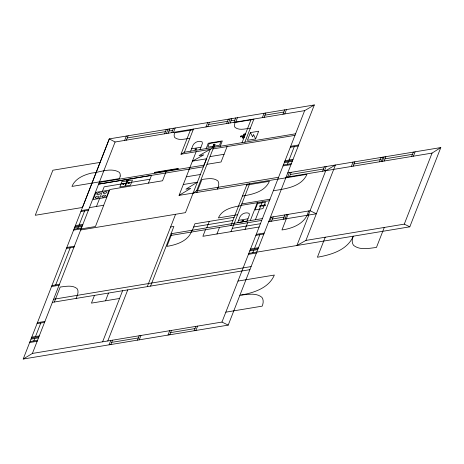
<?xml version="1.0" encoding="UTF-8"?>
<svg xmlns="http://www.w3.org/2000/svg" width="464" height="464" viewBox="0 0 464 464"><rect width="100%" height="100%" fill="white"/><g stroke="black" fill="none" stroke-linecap="round" stroke-linejoin="round"><path stroke-width="0.7" d="M353.249 236.182C352.066 239.099 351.561 242.666 353.545 245.352C359.936 250.496 368.967 248.275 376.449 247.463L384.279 227.447M200.054 149.553L202.397 143.422L202.084 141.816C198.859 140.273 194.312 142.228 192.879 145.493L190.681 151.107M247.956 218.793L249.394 214.971L249.081 213.359C245.856 211.822 241.309 213.776 239.876 217.036L237.684 222.65L247.051 221.102L247.956 218.793L238.583 220.342M23.2 359.043L109.295 138.887L314.314 104.957L228.218 325.113L23.2 359.043L32.405 353.44L221.954 322.068L228.218 325.113M100.12 162.4L52.873 170.224L35.258 215.273L82.482 207.454L109.295 138.887L115.089 142.007L304.639 110.635L314.314 104.957M33.785 340.941L34.754 338.471M35.508 336.545L40.797 323.014M55.686 284.937L70.209 247.805M77.743 228.537L78.375 226.925M79.124 225.005L84.628 210.934M32.405 353.44L115.089 142.007M54.346 302.023L60.204 287.036C65.714 286.439 72.367 284.803 77.07 288.596C79.269 291.641 77.279 295.411 76.09 298.427M96.483 206.457L104.162 186.818L149.988 179.232M124.625 140.43L126.33 136.068M126.388 140.14L128.093 135.772M103.698 205.262L109.852 189.527L162.539 180.774L166.176 171.39M94.453 295.423L91.443 303.125L119.567 298.468M164.587 133.818L166.292 129.45M166.344 133.522L168.049 129.16M148.463 183.135L151.484 175.398L98.617 184.133L203.4 166.791M168.101 133.232L169.807 128.87M105.508 300.8L108.518 293.097M171.721 132.634L173.426 128.273M173.478 132.344L175.183 127.983M102.614 341.817L122.595 290.731M107.776 340.965L127.751 289.872M193.111 193.105L196.626 190.843L213.626 147.366L210.209 149.373L180.989 154.21L190.652 129.502M109.075 344.833L110.786 340.466M180.989 154.21L184.405 152.204L193.465 129.038M110.832 344.543L112.543 340.176M189.057 169.163L189.706 167.492M277.878 179.075L179.063 195.385L189.3 169.122M189.944 167.458L196.15 151.693M205.975 126.968L207.681 122.6M207.733 126.672L209.438 122.31M147.285 286.642L175.583 214.275M150.568 286.097L173.89 226.455L170.607 227M171.883 233.601L166.883 246.384C176.767 244.789 188.709 240.92 191.951 230.277M206.155 148.602L208.249 143.254L222.308 140.928L220.22 146.276M204.009 165.126L206.486 158.798M137.495 340.129L139.2 335.768M139.252 339.839L140.957 335.472M196.846 192.485L201.95 179.44C207.153 178.884 213.434 177.335 217.883 180.914C219.698 183.396 218.474 186.574 217.39 189.086M226.623 123.546L228.329 119.184M228.381 123.256L230.086 118.894M230.138 122.966L231.843 118.604M233.995 122.328L235.7 117.966M192.403 230.185L194.909 223.781L234.14 217.285M235.753 122.038L237.458 117.676M227.087 146.578L221.061 161.982L207.002 164.308M205.453 229.738L202.89 236.298L259.138 226.989M206.77 227.812L209.27 221.403M242.66 136.312L242.8 135.964M243.107 136.236L242.382 138.098L243.809 137.866L245.398 133.806L243.965 134.044L243.246 135.894M242.04 142.663L251.105 119.497M167.997 335.083L169.702 330.716M244.853 142.199L253.912 119.033M169.754 334.788L171.46 330.426M250.444 132.594L247.434 140.296L255.635 138.939L258.645 131.237L250.444 132.594L252.607 136.868L253.524 134.525L255.635 138.939M262.351 117.636L264.057 113.274M216.949 233.972L219.513 227.412M264.109 117.346L265.814 112.984M230.921 225.51L247.092 184.167M231.014 231.646L249.667 183.744M194.132 330.757L195.843 326.389M195.895 330.467L197.6 326.099M282.999 114.219L284.705 109.858M284.757 113.929L286.462 109.562M245.073 229.315L247.637 222.766M250.293 220.638L257.305 202.698M255.391 219.75L262.386 201.857M221.954 322.068L304.639 110.635M252.799 252.723L253.762 250.27M254.516 248.344L259.857 234.68M287.373 164.326L288.289 161.977M289.043 160.051L294.292 146.618M269.729 221.49L271.434 217.123M287.715 176.987L289.426 172.62M271.486 221.2L273.192 216.833M289.472 176.697L291.183 172.33M283.214 219.257L284.919 214.896M284.971 218.967L286.677 214.6M288.045 214.374L281.955 229.953C293.086 228.433 305.892 223.201 308.519 210.987M322.666 171.199L324.371 166.837M324.423 170.909L326.128 166.547M308.374 215.093L325.74 170.694L335.414 165.01L305.927 240.416L296.919 245.508L308.844 215.018M351.347 166.454L353.058 162.093M325.229 237.22L317.399 257.236C330.82 254.887 346.469 250.415 352.878 237.133M353.11 166.164L354.815 161.797M379.378 161.814L381.089 157.453M381.141 161.524L382.846 157.163M382.359 161.321L384.064 156.96M384.117 161.031L385.822 156.67M411.632 156.478L413.343 152.111M413.395 156.188L415.1 151.821M305.927 240.416L404.283 224.135L432.059 153.097L440.8 147.569L409.805 226.826L256.749 252.155M179.075 195.367L190.698 188.396L185.919 189.184L197.38 182.19L183.28 184.521M192.473 161.101L203.818 154.848L199.033 155.637L210.215 149.367L185.467 212.645L80.684 229.982M128.882 182.752C127.351 183.437 130.088 183.216 129.05 182.723M123.511 183.64C121.974 184.324 124.717 184.104 123.679 183.616M239.876 295.301C253.025 293.01 268.679 288.486 274.357 275.048L237.991 281.068M127.24 137.953L165.439 131.631M168.954 131.051L172.573 130.454M208.585 124.491L227.476 121.365M230.991 120.785L234.848 120.147M264.961 115.165L283.852 112.039M253.785 119.364L234.917 122.49L234.413 126.167L235.08 127.472C239.441 130.738 245.421 128.696 250.345 128.157M193.192 129.729L174.696 132.791C174.07 134.34 173.803 136.23 174.853 137.657C179.139 140.859 185.003 138.846 189.834 138.318M243.809 134.456L245.236 134.218M244.673 135.656C244.041 136.491 239.963 135.094 240.538 136.944L244.54 136.004M242.544 137.675L243.983 137.425M191.586 148.799L200.958 147.245M184.405 152.204L295.58 133.806M213.022 148.909L294.976 135.343M210.012 156.606L224.077 154.28M192.421 161.124L206.526 158.787M290.684 146.317L298.654 144.994M290.307 147.279L298.277 145.957M99.267 182.462L204.05 165.12M186.29 176.825L200.349 174.493M285.058 160.706L293.028 159.39M284.681 161.669L292.651 160.353M284.304 162.632L292.274 161.315M283.388 164.981L291.357 163.664M283.011 165.944L290.98 164.627M287.744 172.898L440.8 147.569M89.43 207.623L103.756 205.25L95.427 226.542L73.619 230.121M290.325 174.51L323.518 169.018M353.962 163.983L380.236 159.633M384.969 158.85L412.484 154.297M196.626 190.843L278.58 177.277M81.252 210.592L88.752 209.351M286.039 177.265L432.059 153.097M80.881 211.555L88.375 210.314M277.843 179.162L306.977 174.336C301.304 187.044 285.383 188.796 273.308 190.75M246.749 185.049L269.41 181.296C264.927 191.661 252.544 194.468 242.446 196.046M75.377 225.626L82.876 224.385M75 226.589L82.499 225.347M74.623 227.551L82.122 226.31M73.996 229.158L81.496 227.917M241.767 203.951L269.996 199.224M241.216 205.366L269.422 200.697M241.089 205.674C232.632 206.985 222.181 209.212 218.399 217.918L237.545 214.751M66.833 247.463L74.333 246.222M193.656 226.983L232.887 220.493M66.462 248.426L73.962 247.184M171.042 233.74L262.421 218.585M270.373 217.314L310.08 210.731L316.344 213.776L268.673 221.664M170.34 235.538L261.708 220.417M272.339 219.014L284.067 217.077M232.29 228.369L260.42 223.712M256.25 234.378L264.219 233.056M255.873 235.341L263.842 234.018M250.531 249L258.5 247.683M250.154 249.963L258.123 248.646M249.777 250.925L257.746 249.609M51.939 285.557L59.438 284.322M248.814 253.385L256.783 252.068M51.562 286.52L59.061 285.279M248.437 254.347L256.406 253.031M53.592 299.268L251.111 266.58M52.386 302.348L249.905 269.659M37.427 322.671L44.927 321.43M37.05 323.634L44.55 322.393M31.755 337.166L39.254 335.924M31.378 338.128L38.877 336.887M31.001 339.091L38.5 337.85M30.038 341.562L37.538 340.321M29.661 342.525L37.161 341.284M225.829 312.168L262.195 306.147C263.326 303.346 263.813 299.918 261.905 297.337C256.279 292.639 248.223 294.443 241.541 295.023M111.691 342.357L138.347 337.949M170.607 332.607L194.99 328.576M404.283 224.135L409.805 226.826M120.24 176.03L119.55 178.553L71.955 186.429C75.151 178.53 83.793 174.94 91.53 173.084C100.404 172.283 111.029 167.202 119.347 172.33L120.17 173.954L120.24 176.03M240.683 136.497C240.961 137.721 241.802 134.705 240.683 136.497M96.048 192.328L93.235 199.514L106.36 197.339L109.173 190.153L96.048 192.328M95.387 197.386L95.607 198.116C96.825 198.464 98.971 197.902 99.105 196.487L98.316 196.104L96.86 196.347A2.03 0.911 -19.1 0 0 95.387 197.386M96.79 193.79L97.011 194.526C98.235 194.868 100.375 194.312 100.508 192.896L98.844 192.583L96.79 193.79M101.947 196.295L102.167 197.032L103.559 197.084L105.351 196.202L105.664 195.402L104 195.089L101.947 196.295M103.35 192.705L103.576 193.442L104.968 193.488L106.755 192.606L107.068 191.806L105.403 191.499L103.35 192.705M121.916 181.731L119.863 186.975L124.886 186.139L126.933 180.896L121.916 181.731M122.705 183.941L123.465 184.312L124.346 183.669L123.813 183.413L122.705 183.941M126.939 180.252L126.237 182.05L127.641 181.818L128.348 180.02L126.939 180.252M127.461 180.821L125.408 186.064L130.425 185.235L132.478 179.991L127.461 180.821M128.076 183.054L128.835 183.419L129.717 182.781L129.183 182.526L128.076 183.054M154.808 172.312L154.605 172.823L178.141 168.931L178.344 168.415L154.808 172.312M195.153 149.106L195.002 149.495L196.487 149.246L196.643 148.857L195.153 149.106M209.235 143.533L207.814 147.163L219.536 145.226L220.957 141.595L209.235 143.533M213.521 144.623L214.275 144.994L215.163 144.356L214.339 144.142L213.521 144.623M213.359 145.313L212.657 147.111L214.066 146.879L214.768 145.081L213.359 145.313M213.858 144.6L214.797 144.449L213.858 144.6M242.15 220.649L241.999 221.038L243.49 220.794L243.641 220.406L242.15 220.649M257.613 203.499L255.101 209.919L262.949 208.62L265.46 202.2L257.613 203.499M259.73 206.08L260.2 206.492L261.371 205.807L260.838 205.546L259.73 206.08M260.072 206.051L261.006 205.9L260.072 206.051M262.421 205.343L262.119 206.115L265.402 205.569L265.704 204.804L262.421 205.343"/></g></svg>
